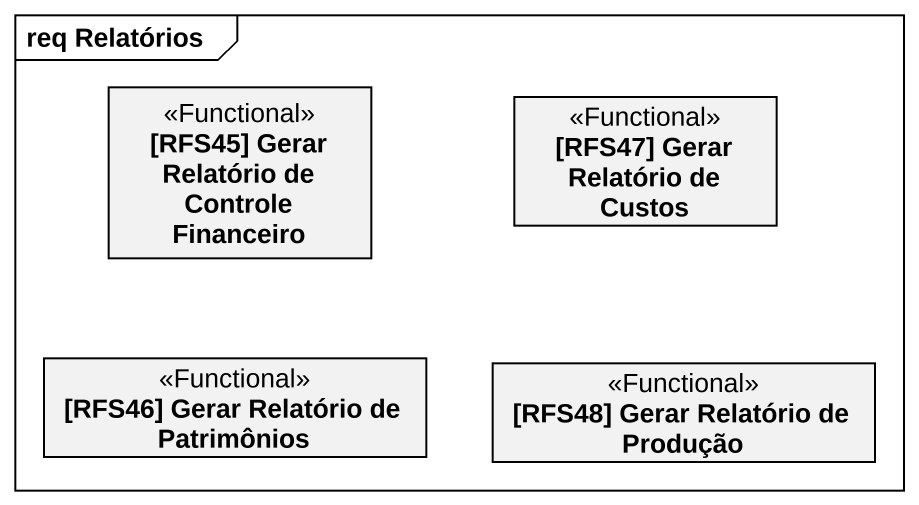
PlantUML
@startuml
mainframe req Relatórios
hide circle
hide empty members
class "[RFS45] Gerar Relatório de Controle Financeiro" as RFS45_Gerar_Relatório_de <<Functional>>
class "[RFS47] Gerar Relatório de Custos" as RFS47_Gerar_Relatório_de <<Functional>>
class "[RFS46] Gerar Relatório de Patrimônios" as RFS46_Gerar_Relatório_de <<Functional>>
class "[RFS48] Gerar Relatório de Produção" as RFS48_Gerar_Relatório_de <<Functional>>
@enduml
